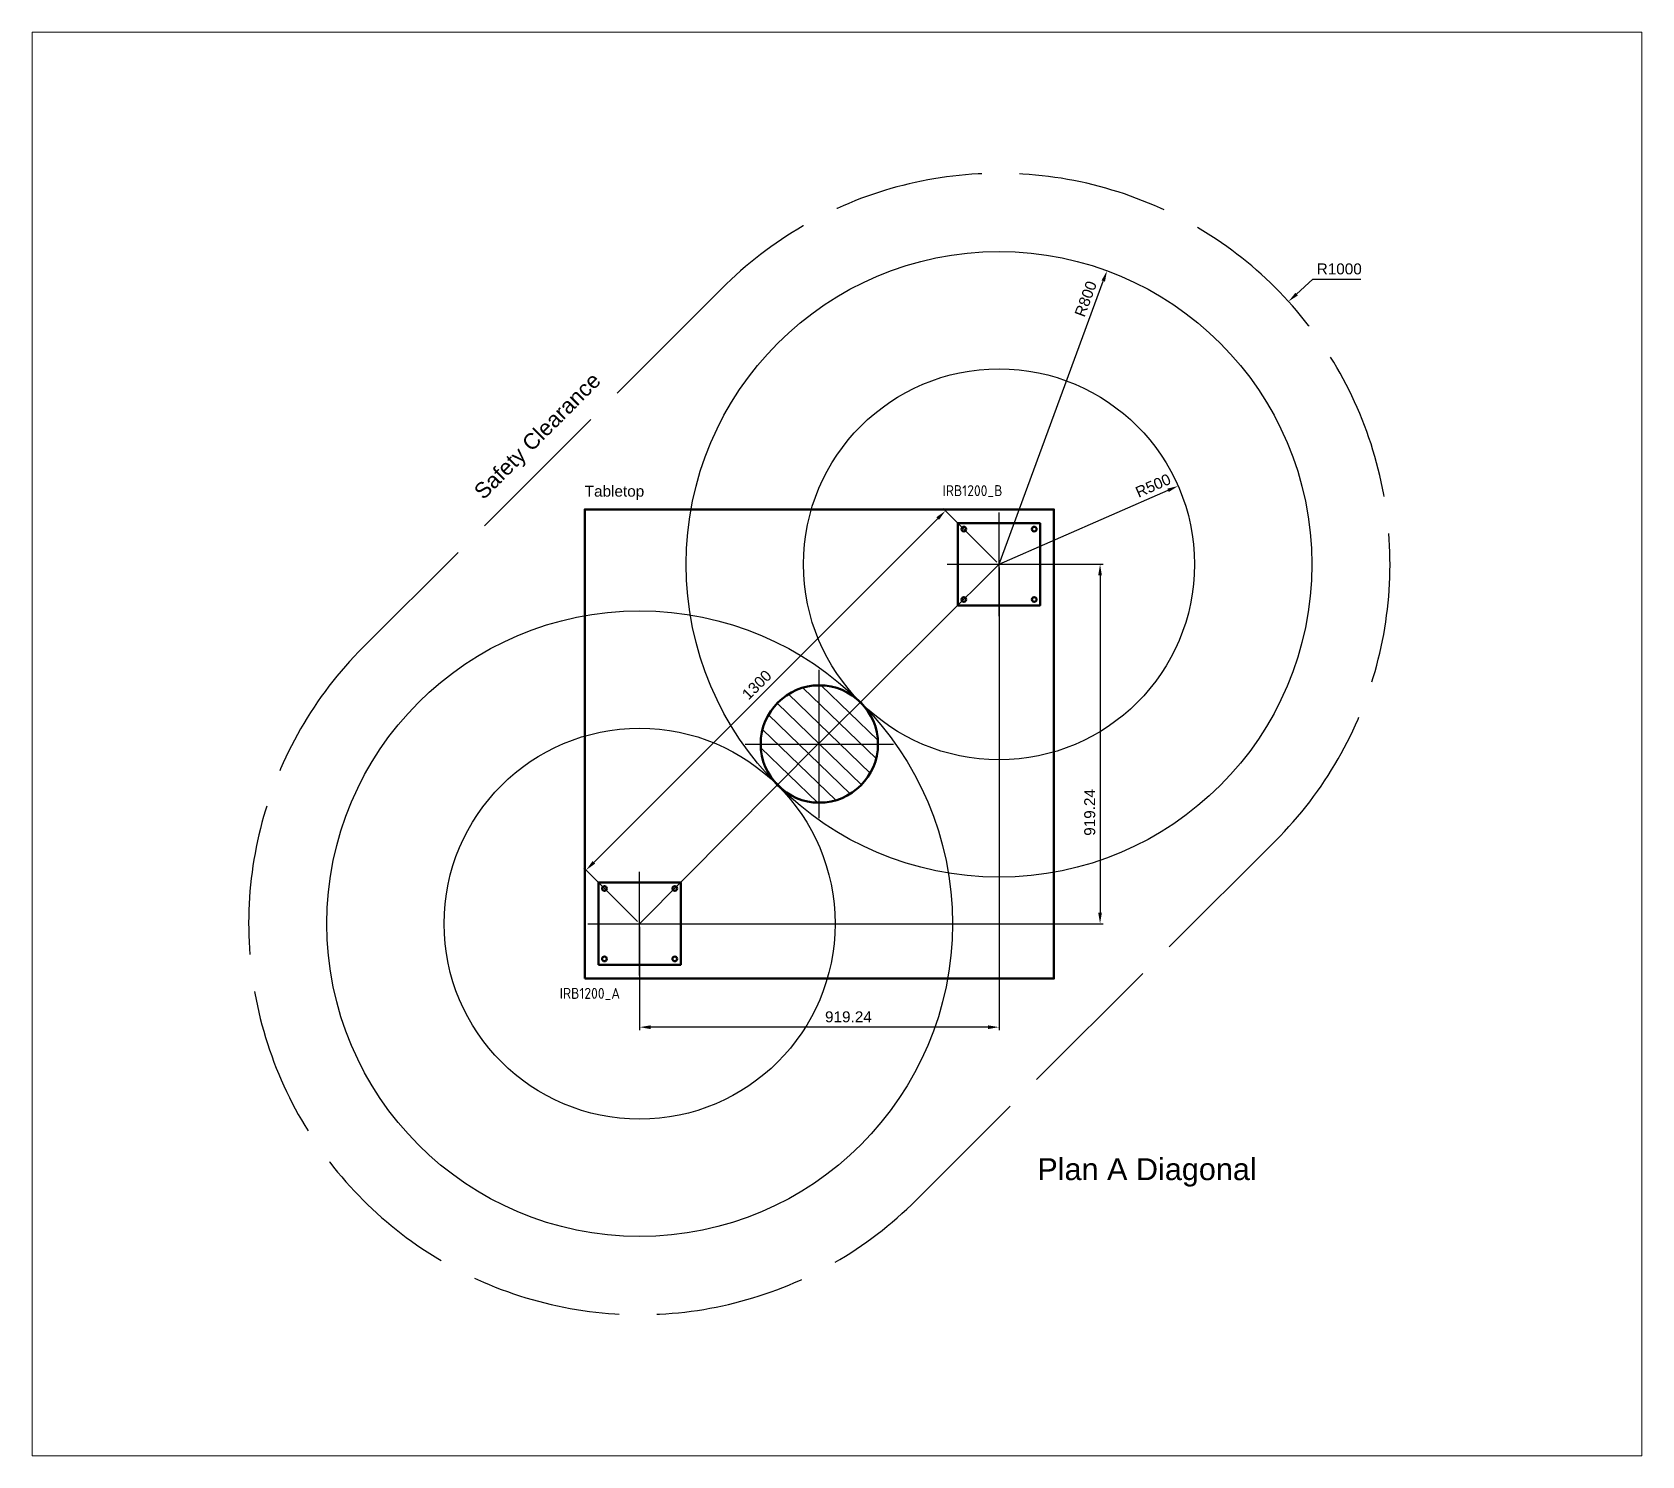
# Paper-space layout 'Layout1' of a CAD drawing. Header units: millimetres. Extents: x 27 to 541, y -23 to 432.
# The model-space entities are those that its viewports show. They can reach past a viewport. Long polylines and large blocks are cut down to what shows.
import ezdxf

# ---------------------------------------------------------------- set-up
doc = ezdxf.new("R2010")
doc.units = ezdxf.units.MM
doc.linetypes.add('AM_ISO02W050', pattern=[7.5, 6, -1.5])
doc.linetypes.add('AM_ISO08W050', pattern=[18, 12, -1.5, 3, -1.5])
for name, color, linetype, lineweight in [('AM_0', 7, 'Continuous', 50), ('AM_3', 6, 'AM_ISO02W050', 25), ('AM_4', 3, 'Continuous', 25), ('AM_5', 3, 'Continuous', 25), ('AM_6', 2, 'Continuous', 35), ('AM_7', 4, 'AM_ISO08W050', 25), ('AM_8', 1, 'Continuous', 25)]:
    doc.layers.add(name, color=color, linetype=linetype, lineweight=lineweight)
doc.layers.add('AM_VIEWS', color=1, linetype='Continuous', lineweight=25, plot=False)
doc.styles.get("Standard").update_dxf_attribs({"font": 'arial.ttf'})
doc.dimstyles.new('AM_ISO$0', dxfattribs={"dimtxt": 3.5, "dimasz": 3.5, "dimexe": 1, "dimexo": 1, "dimgap": 1.5, "dimtad": 1, "dimdsep": 46, "dimtxsty": 'Standard', "dimcen": 0, "dimclrd": 256, "dimclre": 256, "dimclrt": 2, "dimadec": 0, "dimazin": 2, "dimtp": 0.1, "dimtm": 0.1, "dimtfac": 0.71, "dimtdec": 3, "dimtmove": 0, "dimatfit": 3, "dimfxl": 1, "dimlwd": -1, "dimlwe": -1, "dimarcsym": 1})
doc.dimstyles.new('AM_ISO$4', dxfattribs={"dimtxt": 3.5, "dimasz": 3.5, "dimexe": 1, "dimexo": 1, "dimgap": 1.5, "dimtad": 1, "dimtoh": 1, "dimdsep": 46, "dimtxsty": 'Standard', "dimcen": 0, "dimclrd": 256, "dimclre": 256, "dimclrt": 2, "dimadec": 0, "dimazin": 2, "dimtp": 0.1, "dimtm": 0.1, "dimtfac": 0.71, "dimtdec": 3, "dimtofl": 0, "dimtmove": 0, "dimatfit": 0, "dimfxl": 1, "dimlwd": -1, "dimlwe": -1, "dimarcsym": 1})

# ---------------------------------------------------------------- blocks, each defined once
blk = doc.blocks.new('*D5')
at = {"layer": 'AM_5', "linetype": 'ByBlock', "transparency": 16777216}
for p, q in [((335.9, 260.87), (335.9, 112.88)), ((221, 145.97), (221, 112.88)), ((332.4, 113.88), (224.5, 113.88))]:
    blk.add_line(p, q, dxfattribs=at)
at = {"layer": 'AM_5', "transparency": 16777216}
for points in [[(224.5, 114.46), (224.5, 113.29), (221, 113.88)], [(332.4, 114.46), (332.4, 113.29), (335.9, 113.88)]]:
    blk.add_solid(points, dxfattribs=at)
at = {"layer": 'Defpoints', "color": 0, "transparency": 16777216}
for p in [(335.9, 261.87), (221, 146.97), (221, 113.88)]:
    blk.add_point(p, dxfattribs=at)
at = {"layer": 'AM_5', "color": 2, "transparency": 16777216, "insert": (287.75, 117.16), "char_height": 3.5, "attachment_point": 5}
blk.add_mtext('919.24', dxfattribs=at)
blk = doc.blocks.new('*D6')
at = {"layer": 'AM_5', "linetype": 'ByBlock', "transparency": 16777216}
for p, q in [((336.9, 261.87), (369.2, 261.87)), ((368.2, 258.37), (368.2, 150.47)), ((222, 146.97), (369.2, 146.97))]:
    blk.add_line(p, q, dxfattribs=at)
at = {"layer": 'AM_5', "transparency": 16777216}
for points in [[(367.61, 258.37), (368.78, 258.37), (368.2, 261.87)], [(367.61, 150.47), (368.78, 150.47), (368.2, 146.97)]]:
    blk.add_solid(points, dxfattribs=at)
at = {"layer": 'Defpoints', "color": 0, "transparency": 16777216}
for p in [(335.9, 261.87), (221, 146.97), (368.2, 146.97)]:
    blk.add_point(p, dxfattribs=at)
at = {"layer": 'AM_5', "color": 2, "transparency": 16777216, "insert": (364.91, 182.55), "char_height": 3.5, "attachment_point": 5, "rotation": 90}
blk.add_mtext('919.24', dxfattribs=at)
blk = doc.blocks.new('*D8')
at = {"layer": 'AM_5', "linetype": 'ByBlock', "transparency": 16777216}
for p, q in [((335.19, 262.58), (318.07, 279.7)), ((206.35, 166.56), (316.31, 276.52)), ((220.29, 147.67), (203.17, 164.8))]:
    blk.add_line(p, q, dxfattribs=at)
at = {"layer": 'AM_5', "transparency": 16777216}
for points in [[(315.89, 276.93), (316.72, 276.11), (318.78, 278.99)], [(205.94, 166.98), (206.76, 166.15), (203.88, 164.09)]]:
    blk.add_solid(points, dxfattribs=at)
at = {"layer": 'Defpoints', "color": 0, "transparency": 16777216}
for p in [(318.78, 278.99), (335.9, 261.87), (221, 146.97)]:
    blk.add_point(p, dxfattribs=at)
at = {"layer": 'AM_5', "color": 2, "transparency": 16777216, "insert": (258.45, 223.31), "char_height": 3.5, "attachment_point": 5, "rotation": 45}
blk.add_mtext('1300', dxfattribs=at)
blk = doc.blocks.new('*D9')
at = {"layer": 'AM_5', "linetype": 'ByBlock', "transparency": 16777216}
blk.add_line((335.9, 261.87), (389.95, 285.53), dxfattribs=at)
at = {"layer": 'AM_5', "transparency": 16777216}
blk.add_solid([(389.72, 286.06), (390.19, 284.99), (393.16, 286.93)], dxfattribs=at)
at = {"layer": 'Defpoints', "color": 0, "transparency": 16777216}
for p in [(393.16, 286.93), (335.9, 261.87)]:
    blk.add_point(p, dxfattribs=at)
at = {"layer": 'AM_5', "color": 2, "transparency": 16777216, "insert": (385.17, 287.02), "char_height": 3.5, "attachment_point": 5, "rotation": 23.6356}
blk.add_mtext('R500', dxfattribs=at)
blk = doc.blocks.new('*D10')
at = {"layer": 'AM_5', "linetype": 'ByBlock', "transparency": 16777216}
blk.add_line((335.9, 261.87), (369.23, 352.44), dxfattribs=at)
at = {"layer": 'AM_5', "transparency": 16777216}
blk.add_solid([(368.68, 352.64), (369.77, 352.23), (370.43, 355.72)], dxfattribs=at)
at = {"layer": 'Defpoints', "color": 0, "transparency": 16777216}
for p in [(370.43, 355.72), (335.9, 261.87)]:
    blk.add_point(p, dxfattribs=at)
at = {"layer": 'AM_5', "color": 2, "transparency": 16777216, "insert": (363.62, 346.73), "char_height": 3.5, "attachment_point": 5, "rotation": 69.7986}
blk.add_mtext('R800', dxfattribs=at)
blk = doc.blocks.new('*D11')
at = {"layer": 'AM_5', "linetype": 'ByBlock', "transparency": 16777216}
for p, q in [((431.04, 348.25), (436.28, 353.01)), ((436.28, 353.01), (451.57, 353.01))]:
    blk.add_line(p, q, dxfattribs=at)
at = {"layer": 'AM_5', "transparency": 16777216}
blk.add_solid([(430.65, 348.68), (431.43, 347.82), (428.45, 345.9)], dxfattribs=at)
at = {"layer": 'Defpoints', "color": 0, "transparency": 16777216}
for p in [(428.45, 345.9), (335.9, 261.87)]:
    blk.add_point(p, dxfattribs=at)
at = {"layer": 'AM_5', "color": 2, "transparency": 16777216, "insert": (444.67, 356.3), "char_height": 3.5, "attachment_point": 5}
blk.add_mtext('R1000', dxfattribs=at)

msp = doc.modelspace()

# ---------------------------------------------------------------- hatches: boundary and pattern name
at = {"layer": 'AM_8'}
h = msp.add_hatch(dxfattribs=at)
h.set_pattern_fill('_U', color=256, scale=37, angle=136, style=0, pattern_type=0)
h.set_pattern_definition([(136, (0, 0), (-25.7024, -26.6156), [])])
edge = h.paths.add_edge_path()
edge.add_arc((0, 0), 150, 191.4592, 492.065)
edge.add_arc((0, 0), 150, 132.065, 191.4592)

# ---------------------------------------------------------------- linework, layer by layer
at = {"layer": 'AM_0'}
for points in [[(-600, -600), (600, -600), (600, 600), (-600, 600)], [(354.6, 354.6), (564.6, 354.6), (564.6, 564.6), (354.6, 564.6)], [(-564.6, -564.6), (-354.6, -564.6), (-354.6, -354.6), (-564.6, -354.6)]]:
    msp.add_lwpolyline(points, close=True, dxfattribs=at)
for centre, radius in [((369.6, 549.6), 6), ((549.6, 549.6), 6), ((369.6, 369.6), 6), ((549.6, 369.6), 6), ((0, 0), 150), ((-549.6, -369.6), 6), ((-369.6, -369.6), 6), ((-549.6, -549.6), 6), ((-369.6, -549.6), 6)]:
    msp.add_circle(centre, radius, dxfattribs=at)
at = {"layer": 'AM_3'}
for p, q in [((-245.2, 1169), (-1166.7, 247.5)), ((1166.7, -247.5), (247.5, -1166.7))]:
    msp.add_line(p, q, dxfattribs=at)
for centre, start, end in [((459.6, 459.6), 315, 135.1859), ((-459.6, -459.6), 134.9998, 315)]:
    msp.add_arc(centre, 1000, start, end, dxfattribs=at)
at = {"layer": 'AM_4'}
for centre, radius in [((459.6, 459.6), 800), ((459.6, 459.6), 500), ((-459.6, -459.6), 800), ((-459.6, -459.6), 500)]:
    msp.add_circle(centre, radius, dxfattribs=at)
at = {"layer": 'AM_7'}
for p, q in [((459.6, 327.3), (459.6, 591.9)), ((-3, 0), (459.6, 459.6)), ((327.3, 459.6), (591.9, 459.6)), ((0, -189.6), (0, 189.6)), ((0, 3), (-459.6, -459.6)), ((-189.6, 0), (189.6, 0)), ((-459.6, -591.9), (-459.6, -327.3)), ((-591.9, -459.6), (-327.3, -459.6))]:
    msp.add_line(p, q, dxfattribs=at)

psp = doc.layouts.get("Layout1")

# ---------------------------------------------------------------- texts
at = {"layer": 'AM_6', "color": 7, "lineweight": 50, "insert": (167.546, 285.8077), "char_height": 5, "attachment_point": 1, "rotation": 45}
psp.add_mtext_dynamic_manual_height_columns('{\\C256;Safety Clearance}', width=65.268084, gutter_width=25, heights=[9.3331], dxfattribs=at)
at = {"layer": 'AM_6', "char_height": 3.5, "attachment_point": 1}
for s, width, insert in [('Tabletop', 41.234112, (203.4499, 287.011)), ('{\\Fisocp|c0;IRB1200_B}', 16.6707, (317.8708, 287.1802)), ('{\\Fisocp|c0;IRB1200_A}', 16.6707, (195.4676, 126.4424))]:
    psp.add_mtext_dynamic_manual_height_columns(s, width=width, gutter_width=17.5, heights=[0], dxfattribs=dict(at, insert=insert))
at = {"layer": 'AM_6', "color": 30, "lineweight": 70, "insert": (348.152, 71.9835), "char_height": 7, "attachment_point": 1}
psp.add_mtext_dynamic_manual_height_columns('Plan A Diagonal', width=87.739965, gutter_width=35, heights=[0], dxfattribs=at)

# ---------------------------------------------------------------- dimensions: what is measured, and where the dimension line sits
at = {"layer": 'AM_5'}
for mpoint, override, picture, middle in [((428.4463, 345.8984), {"dimlfac": -8}, '*D11', (444.674, 353.0103)), ((370.434, 355.72), {"dimlfac": -8}, '*D10', (366.7091, 345.5968)), ((393.1589, 286.929), {"dimlfac": -8, "dimpost": ''}, '*D9', (386.4879, 284.0096))]:
    dim = psp.add_radius_dim(center=(335.9018, 261.8715), mpoint=mpoint, dimstyle='AM_ISO$4', override=override, dxfattribs=at)
    dim.commit()
    dim.dimension.update_dxf_attribs({"geometry": picture, "text_midpoint": middle, "dimtype": 164})
for base, p1, p2, angle, picture, middle, dimtype in [((318.7801, 278.9932), (220.9969, 146.9667), (335.9018, 261.8715), 45, '*D8', (260.7755, 220.9886), 161), ((220.9969, 113.8779), (335.9018, 261.8715), (220.9969, 146.9667), 0, '*D5', (287.7496, 113.8779), 160), ((368.1969, 146.9667), (335.9018, 261.8715), (220.9969, 146.9667), 90, '*D6', (368.1969, 182.5473), 160)]:
    dim = psp.add_linear_dim(base=base, p1=p1, p2=p2, angle=angle, dimstyle='AM_ISO$0', override={"dimlfac": -8}, dxfattribs=at)
    dim.commit()
    dim.dimension.update_dxf_attribs({"geometry": picture, "text_midpoint": middle, "dimtype": dimtype})

# ---------------------------------------------------------------- viewports
at = {"layer": 'AM_VIEWS'}
psp.add_viewport(center=(284.1011, 204.4191), size=(514.6005, 455.166791), view_center_point=(45.2138, 0), view_height=3641.334328, dxfattribs=at)

doc.saveas('drawing.dxf')
